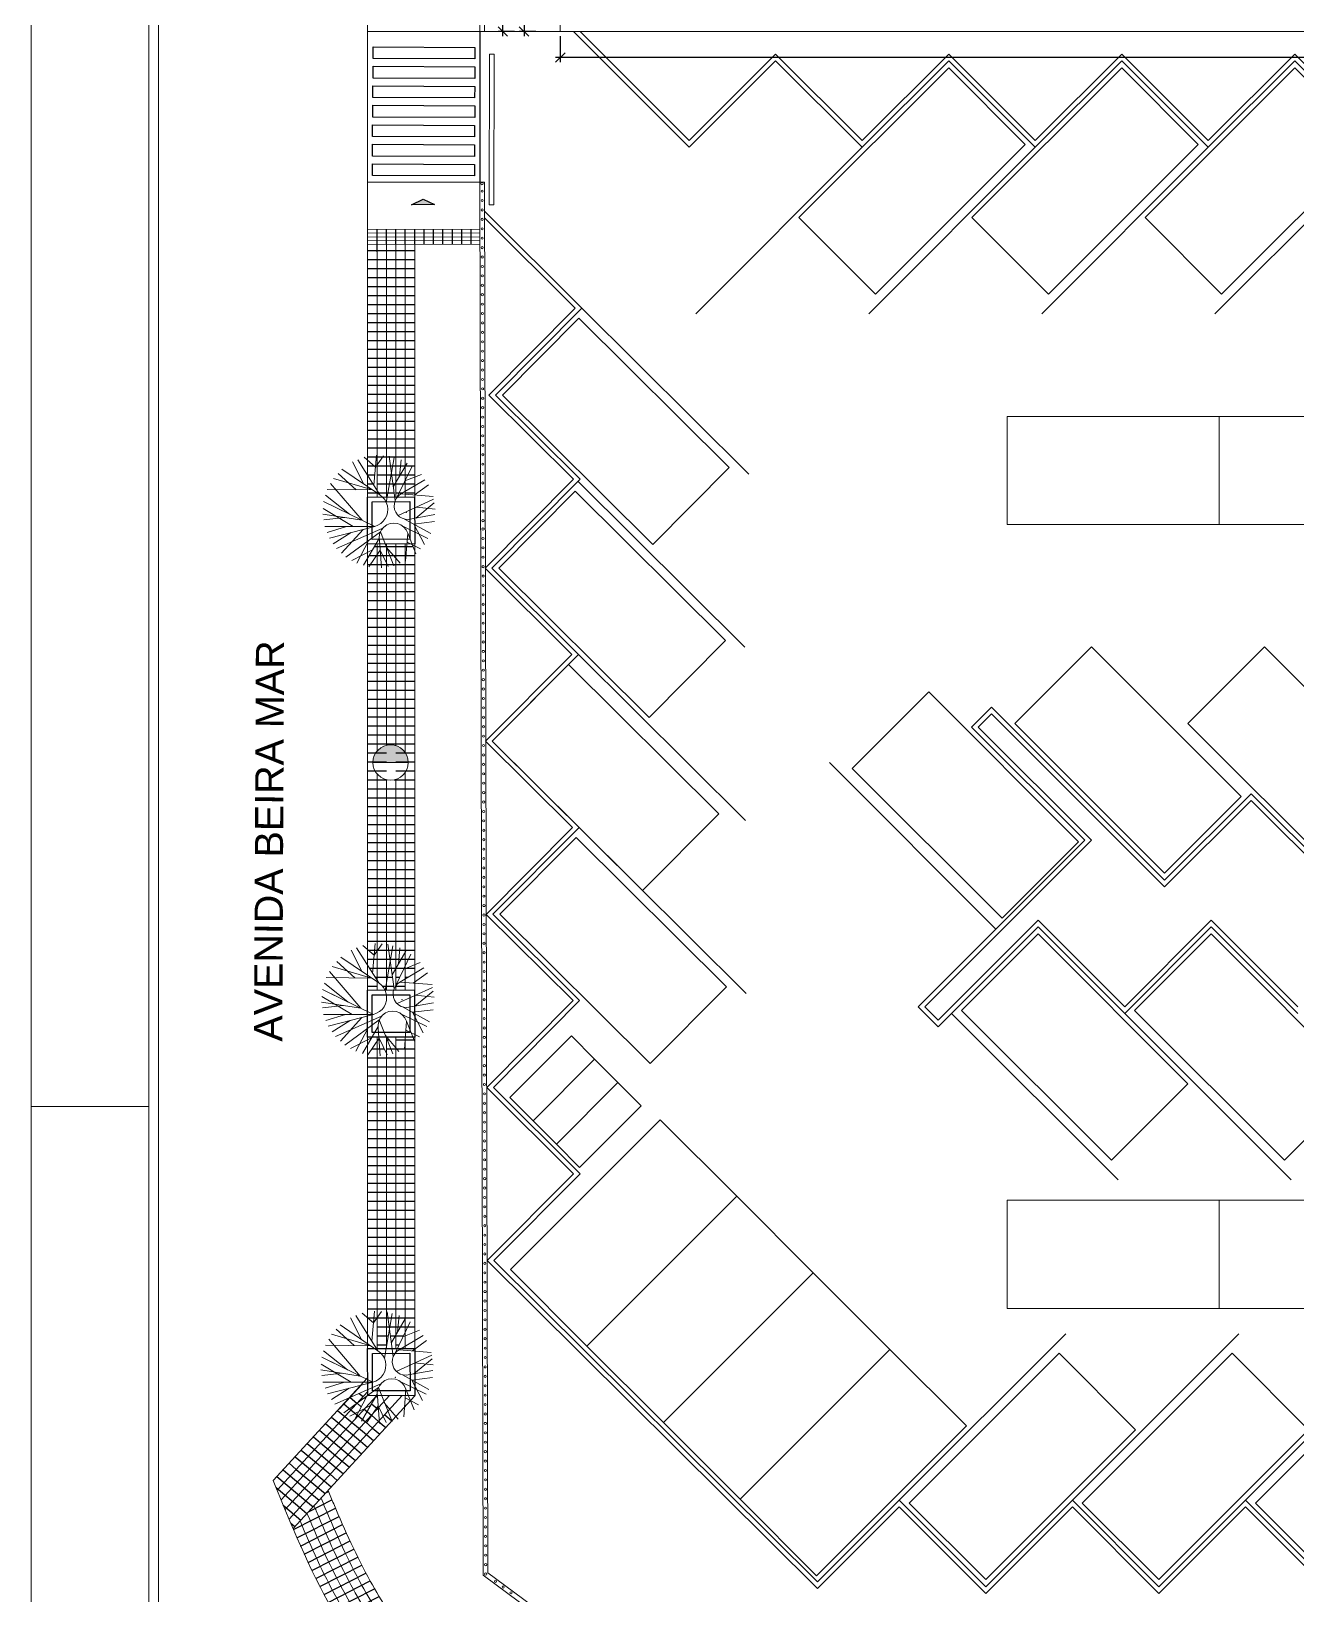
# Model space of a CAD drawing. Header units: millimetres. Extents: x 521 to 1055, y 261 to 520.
# Drawn here: x 655.96 to 682.87, y 453.49 to 486.72 of the extents above; entities that cross this region are included whole.
import ezdxf

# ---------------------------------------------------------------- set-up
doc = ezdxf.new("R2010")
doc.units = ezdxf.units.MM
doc.linetypes.add('CONTINU', pattern=[0])
doc.layers.add('0.1', color=8, linetype='Continuous', lineweight=13)
doc.layers.add('Texto 2', color=1, linetype='Continuous')
doc.styles.add('ROBERTO', font='swissek.ttf')
doc.styles.add('ROMANS', font='romans')
doc.dimstyles.new('Fares Eng - 50', dxfattribs={"dimscale": 2, "dimtxt": 0.085, "dimasz": 0.1, "dimexe": 0.05, "dimexo": 0.05, "dimgap": 0.04, "dimtad": 1, "dimzin": 4, "dimdsep": 46, "dimtxsty": 'ROMANS', "dimblk1": 'OBLIQUE', "dimblk2": 'OBLIQUE', "dimsah": 1, "dimcen": 0.05, "dimdle": 0.05, "dimclrd": 8, "dimclre": 8, "dimclrt": 8, "dimaunit": 1, "dimadec": 0, "dimazin": 0, "dimtfac": 1, "dimtix": 1, "dimtmove": 2, "dimatfit": 0, "dimldrblk": 'OPEN90', "dimfxl": 1, "dimtolj": 1, "dimtzin": 0, "dimarcsym": 0})
pattern_1 = [(0, (279.22985, 358.23872), (0, 0.1905), [])]

# ---------------------------------------------------------------- blocks, each defined once
blk = doc.blocks.new('_OBLIQUE')
at = {"color": 0, "linetype": 'ByBlock'}
blk.add_line((-0.5, -0.5), (0.5, 0.5), dxfattribs=at)
blk = doc.blocks.new('*D88')
at = {"layer": '0.1', "color": 8, "linetype": 'CONTINU', "lineweight": -2, "transparency": 16777216}
for p, q in [((666.681, 489.717), (666.332, 489.717)), ((666.432, 489.817), (666.432, 486.617)), ((666.681, 486.717), (666.332, 486.717))]:
    blk.add_line(p, q, dxfattribs=at)
at = {"layer": 'DEFPOINTS', "color": 0, "linetype": 'CONTINU', "lineweight": -2, "transparency": 16777216}
for p in [(666.781, 489.717), (666.432, 486.717), (666.781, 486.717)]:
    blk.add_point(p, dxfattribs=at)
at = {"layer": '0.1', "color": 8, "linetype": 'CONTINU', "lineweight": -2, "transparency": 16777216, "xscale": 0.2, "yscale": 0.2, "zscale": 0.2}
for p, rotation in [((666.432, 489.717), 90), ((666.432, 486.717), 270)]:
    blk.add_blockref('_OBLIQUE', p, dxfattribs=dict(at, rotation=rotation))
at = {"layer": '0.1', "color": 8, "linetype": 'CONTINU', "transparency": 16777216, "insert": (666.267, 488.217), "char_height": 0.17, "attachment_point": 5, "rotation": 90, "style": 'ROMANS'}
blk.add_mtext('\\A1;3.00', dxfattribs=at)
blk = doc.blocks.new('_Open90')
at = {"color": 0, "linetype": 'ByBlock', "lineweight": -2}
for p, q in [((0, 0), (-1, 0)), ((-0.5, 0.5), (0, 0)), ((0, 0), (-0.5, -0.5))]:
    blk.add_line(p, q, dxfattribs=at)
blk = doc.blocks.new('*D89')
at = {"layer": '0.1', "color": 8, "linetype": 'CONTINU', "lineweight": -2, "transparency": 16777216}
for p, q in [((665.983, 486.617), (665.983, 504.817)), ((666.232, 504.717), (665.883, 504.717)), ((666.232, 486.717), (665.883, 486.717))]:
    blk.add_line(p, q, dxfattribs=at)
at = {"layer": 'DEFPOINTS', "color": 0, "linetype": 'CONTINU', "lineweight": -2, "transparency": 16777216}
for p in [(665.983, 504.717), (666.332, 504.717), (666.332, 486.717)]:
    blk.add_point(p, dxfattribs=at)
at = {"layer": '0.1', "color": 8, "linetype": 'CONTINU', "lineweight": -2, "transparency": 16777216, "xscale": 0.2, "yscale": 0.2, "zscale": 0.2}
for p, rotation in [((665.983, 504.717), 90), ((665.983, 486.717), 270)]:
    blk.add_blockref('_OBLIQUE', p, dxfattribs=dict(at, rotation=rotation))
at = {"layer": '0.1', "color": 8, "linetype": 'CONTINU', "transparency": 16777216, "insert": (665.818, 495.717), "char_height": 0.17, "attachment_point": 5, "rotation": 90, "style": 'ROMANS'}
blk.add_mtext('\\A1;18.00', dxfattribs=at)
blk = doc.blocks.new('*D256')
at = {"layer": '0.1', "color": 8, "linetype": 'CONTINU', "lineweight": -2, "transparency": 16777216}
for p, q in [((667.203, 486.617), (667.203, 486.067)), ((720.853, 486.617), (720.853, 486.067)), ((720.953, 486.167), (667.103, 486.167))]:
    blk.add_line(p, q, dxfattribs=at)
at = {"layer": 'DEFPOINTS', "color": 0, "linetype": 'CONTINU', "lineweight": -2, "transparency": 16777216}
for p in [(667.203, 486.717), (720.853, 486.717), (667.203, 486.167)]:
    blk.add_point(p, dxfattribs=at)
at = {"layer": '0.1', "color": 8, "linetype": 'CONTINU', "lineweight": -2, "transparency": 16777216, "xscale": 0.2, "yscale": 0.2, "zscale": 0.2, "rotation": 180}
blk.add_blockref('_OBLIQUE', (667.203, 486.167), dxfattribs=at)
at = {"layer": '0.1', "color": 8, "linetype": 'CONTINU', "lineweight": -2, "transparency": 16777216, "xscale": 0.2, "yscale": 0.2, "zscale": 0.2}
blk.add_blockref('_OBLIQUE', (720.853, 486.167), dxfattribs=at)
at = {"layer": '0.1', "color": 8, "linetype": 'CONTINU', "transparency": 16777216, "insert": (694.028, 486.332), "char_height": 0.17, "attachment_point": 5, "style": 'ROMANS'}
blk.add_mtext('\\A1;53.65', dxfattribs=at)
blk = doc.blocks.new('ARV1')
for p, q in [((-0.5054, 0.9113), (-0.8423, 1.5681)), ((-0.1407, 1.4161), (0.0989, 1.7605)), ((0.1949, 0.3431), (0.4235, 1.7048)), ((0.4634, 0.4005), (0.2709, 1.7498)), ((0.4031, 0.8237), (0.8191, 1.5396)), ((0.5168, 0.4952), (0.9711, 1.4544)), ((0.5923, 1.1492), (0.6377, 1.6415)), ((-0.7238, 0.7245), (-1.2729, 1.2194)), ((0.755, 0.9984), (1.2545, 1.1977)), ((1.0437, 0.573), (1.4738, 0.8844)), ((-0.8061, -0.388), (-1.7211, 0.152)), ((0.5591, -0.0523), (1.6313, 0.447)), ((1.095, -0.1252), (1.6493, 0.337)), ((1.1112, 0.2048), (1.6793, 0.1529)), ((-1.0745, -0.1172), (-1.7031, -0.1904)), ((-1.0074, -0.3893), (-1.5974, -0.572)), ((0.0893, -0.4358), (-1.3067, -1.0613)), ((0.6958, -0.3704), (1.4637, -0.7442)), ((0.7476, -0.1574), (1.5471, -0.5954)), ((0.8557, -0.1699), (1.6686, -0.0184)), ((-0.8667, -0.5727), (-1.4069, -0.9182)), ((-0.506, -0.477), (-1.1567, -1.1971)), ((-0.3293, -0.8064), (-0.6899, -1.5051)), ((-0.0159, -0.7468), (-0.4854, -1.5654)), ((-0.0071, -0.8135), (0.0586, -1.6373)), ((0.83, -0.8592), (1.2412, -1.0601)), ((-0.2148, -1.0934), (-0.845, -1.418)), ((0.2097, -1.0193), (0.6221, -1.4999))]:
    blk.add_line(p, q)
for points in [[(-1.1556, 1.349), (-0.0013, 0.5719), (-0.6793, 1.6344)], [(-0.1872, 0.8633), (-0.1108, 1.7737), (-0.1407, 1.4161), (-0.4881, 1.7122)], [(-1.4123, 1.0654), (-0.2215, 0.7202), (-1.5994, 0.732)], [(1.365, 1.0398), (0.638, 0.6035), (1.6177, 0.5303)], [(-1.7315, -0.0163), (-0.5369, -0.1994), (-1.4972, 0.9138)], [(-1.67, -0.3938), (-0.1549, -0.3836), (-1.7076, 0.3652), (-0.9208, -0.0143), (-1.6507, 0.558)], [(-0.1549, -0.3836), (-0.0593, -0.3487), (0.0278, -0.2962), (0.1033, -0.2277), (0.1642, -0.1462), (0.2083, -0.0545), (0.2342, 0.044), (0.2404, 0.1456), (0.2272, 0.2464), (0.1949, 0.3431), (0.1448, 0.4315), (0.0786, 0.5088), (-0.0013, 0.5719)], [(0.8557, -0.1699), (0.7651, -0.1613), (0.679, -0.1335), (0.6007, -0.0877), (0.5344, -0.0259), (0.483, 0.0489), (0.4489, 0.1331), (0.434, 0.2225), (0.439, 0.3131), (0.4634, 0.4005), (0.5062, 0.4804), (0.5654, 0.5493), (0.638, 0.6035)], [(-0.1549, -0.3836), (-0.1549, -0.3836), (-1.526, -0.748)], [(0.849, -0.5865), (0.8014, -0.4854), (0.7301, -0.3991), (0.6394, -0.3338), (0.5353, -0.2931), (0.4242, -0.2796), (0.3134, -0.2945), (0.2099, -0.3365), (0.12, -0.4031), (0.0498, -0.4901), (0.0033, -0.5918), (-0.016, -0.702), (-0.0071, -0.8135)], [(1.36, -0.9289), (1.0306, -0.3125), (1.6553, -0.2288)], [(-1.0233, -1.3179), (0.0189, -0.5497), (0.436, -1.5757)], [(1.1033, -1.2124), (0.849, -0.5865), (0.79, -1.4316)], [(-0.3231, -1.6133), (0.0157, -1.1009), (0.262, -1.6039)]]:
    blk.add_lwpolyline(points)
blk = doc.blocks.new('SET1')
at = {"layer": 'Texto 2'}
blk.add_hatch(color=8, dxfattribs=at).paths.add_polyline_path([(0.282, 0.232), (-0.113, 0.138), (-0.282, -0.232)])
at = {"layer": 'Texto 2', "color": 1}
blk.add_lwpolyline([(-0.282, -0.232), (-0.113, 0.138), (0.282, 0.232)], close=True, dxfattribs=at)

msp = doc.modelspace()

# ---------------------------------------------------------------- hatches: boundary and pattern name
at = {"layer": '0.1', "linetype": 'CONTINU', "lineweight": -2}
h = msp.add_hatch(dxfattribs=at)
h.set_pattern_fill('LINE,_O', color=8, scale=0.06, double=1)
h.set_pattern_definition(pattern_1)
h.paths.add_polyline_path([(664.10954, 482.19696), (663.90954, 482.19697), (663.90939, 477.17412), (664.10939, 477.2527)])
h.paths.add_polyline_path([(663.90954, 482.19697), (663.70954, 482.19697), (663.70939, 477.14425), (663.9094, 477.48433)])
h.paths.add_polyline_path([(663.70954, 482.19697), (663.50954, 482.19698), (663.50938, 476.82962), (663.52633, 476.8297), (663.61427, 477.33721), (663.65376, 477.04966), (663.70939, 477.14425)])
h.paths.add_polyline_path([(663.50954, 482.19698), (663.30954, 482.19699), (663.30953, 482.03699), (663.30938, 476.97074), (663.3698, 476.87496), (663.42711, 476.82921), (663.50938, 476.82962)])
h.paths.add_polyline_path([(663.30954, 482.19699), (663.10954, 482.19699), (663.1094, 477.60933), (663.27532, 477.46641), (663.3094, 477.51485)])
h = msp.add_hatch(dxfattribs=at)
h.set_pattern_fill('LINE,_O', color=8, scale=0.06, double=1)
h.set_pattern_definition(pattern_1)
h.paths.add_polyline_path([(663.27525, 477.46647), (663.1094, 477.60933), (663.10939, 477.28781), (663.24074, 477.07958)])
h.paths.add_polyline_path([(663.30938, 476.9161), (663.21615, 476.97958), (663.10939, 476.98106), (663.10938, 476.82765), (663.30938, 476.82863)])
h.paths.add_polyline_path([(663.10939, 477.28781), (663.10939, 477.05227), (663.2161, 476.97961), (663.21621, 476.97958), (663.21615, 476.97958), (663.30938, 476.9161), (663.30938, 476.97074)])
h.paths.add_polyline_path([(663.61427, 477.33721), (663.52633, 476.8297), (663.68385, 476.83048)])
h.paths.add_polyline_path([(663.90939, 477.1885), (663.9094, 477.48433), (663.70939, 477.14425), (663.70938, 476.83061), (663.73764, 476.83075)])
h.paths.add_polyline_path([(663.90939, 477.17412), (663.90088, 477.17077), (663.73764, 476.83075), (663.74358, 476.83077), (663.7664, 476.85706), (663.81742, 476.89473), (663.90938, 476.94927)], flags=17)
h.paths.add_polyline_path([(664.10939, 477.2527), (663.90939, 477.17412), (663.90938, 476.94927), (664.10939, 477.06788)])
h.paths.add_polyline_path([(664.10939, 477.06788), (663.90938, 476.94927), (663.90938, 476.88738), (664.10146, 476.87201), (664.10938, 476.87768)])
h = msp.add_hatch(dxfattribs=at)
h.set_pattern_fill('LINE,_O', color=8, scale=0.06, double=1)
h.set_pattern_definition(pattern_1)
h.paths.add_polyline_path([(664.10935, 475.68964), (664.05951, 475.81417), (664.02321, 475.83214), (663.70935, 475.83059), (663.70908, 466.45437), (663.87618, 466.80247), (664.10909, 466.89398)])
h.paths.add_polyline_path([(663.90921, 470.9838, -0.17190494), (663.7092, 470.83304), (663.70909, 466.81742), (663.9091, 467.1575)], flags=16)
h.paths.add_polyline_path([(663.7092, 470.83304, -0.13587995), (663.5092, 470.82598), (663.50908, 466.50434), (663.58958, 466.9689), (663.62906, 466.68135), (663.70909, 466.81742)])
h.paths.add_polyline_path([(663.5092, 470.82598, -0.16080256), (663.30921, 470.94961), (663.30908, 466.56377), (663.3451, 466.50666), (663.4008, 466.46219), (663.44686, 466.40784), (663.4765, 466.35489), (663.48319, 466.35493), (663.50908, 466.50434)], flags=16)
h.paths.add_polyline_path([(663.50935, 475.76629), (663.48405, 475.82948), (663.28307, 475.82849), (663.10934, 475.52924), (663.10909, 466.88083), (663.3451, 466.50666), (663.4008, 466.46219), (663.44686, 466.40784), (663.4765, 466.35489), (663.48319, 466.35493), (663.50908, 466.50434)])
h.paths.add_polyline_path([(663.50934, 475.42706), (663.37555, 475.70396), (663.30934, 475.60496), (663.30922, 471.43178, -0.16080256), (663.50923, 471.5554)], flags=16)
h.paths.add_polyline_path([(663.70934, 475.52751), (663.50935, 475.76307), (663.50923, 471.5554, -0.13587995), (663.70923, 471.54833)])
h.paths.add_polyline_path([(663.90935, 475.83158), (663.70935, 475.83059), (663.70923, 471.54833, -0.17190494), (663.90922, 471.39756)], flags=16)
h = msp.add_hatch(dxfattribs=at)
h.set_pattern_fill('LINE,_O', color=8, scale=0.06, double=1)
h.set_pattern_definition(pattern_1)
h.paths.add_polyline_path([(663.50934, 475.42706), (663.37555, 475.70396), (663.30934, 475.60496), (663.30922, 471.43178, -0.16080256), (663.50923, 471.5554)])
h.paths.add_polyline_path([(663.90935, 475.83158), (663.70935, 475.83059), (663.70923, 471.54833, -0.17190494), (663.90922, 471.39756)])
h = msp.add_hatch(dxfattribs=at)
h.set_pattern_fill('LINE,_O', color=8, scale=0.06, double=1)
h.set_pattern_definition(pattern_1)
h.paths.add_polyline_path([(663.70935, 475.83059), (663.50935, 475.82961), (663.50935, 475.76629), (663.51179, 475.7602), (663.70934, 475.52751)])
at = {"layer": '0.1'}
msp.add_hatch(color=8, dxfattribs=at).paths.add_polyline_path([(663.22145, 471.19266), (663.59645, 471.19069), (663.97144, 471.18872, 1)])
at = {"layer": '0.1', "linetype": 'CONTINU', "lineweight": -2}
h = msp.add_hatch(dxfattribs=at)
h.set_pattern_fill('LINE,_O', color=8, scale=0.06, double=1)
h.set_pattern_definition(pattern_1)
h.paths.add_polyline_path([(663.5092, 470.82598, -0.16080256), (663.30921, 470.94961), (663.30908, 466.56377), (663.3451, 466.50666), (663.4008, 466.46219), (663.44686, 466.40784), (663.4765, 466.35489), (663.48319, 466.35493), (663.50908, 466.50434)])
h.paths.add_polyline_path([(663.90921, 470.9838, -0.17190494), (663.7092, 470.83304), (663.70909, 466.81742), (663.9091, 467.1575)])
h = msp.add_hatch(dxfattribs=at)
h.set_pattern_fill('LINE,_O', color=8, scale=0.06, double=1)
h.set_pattern_definition(pattern_1)
h.paths.add_polyline_path([(663.90909, 466.87101), (663.9091, 467.1575), (663.70909, 466.81742), (663.70908, 466.45437)])
h.paths.add_polyline_path([(664.10909, 466.89398), (663.90909, 466.81539), (663.90908, 466.59543), (664.10908, 466.71403)])
h.paths.add_polyline_path([(663.90908, 466.51712), (663.79272, 466.52643), (663.74171, 466.48875), (663.70908, 466.45118), (663.70907, 466.35604), (663.90907, 466.35703)])
h.paths.add_polyline_path([(663.58958, 466.9689), (663.50908, 466.50434), (663.50907, 466.35505), (663.66145, 466.3558), (663.66976, 466.38497)])
h.paths.add_polyline_path([(663.30908, 466.53118), (663.19145, 466.61127), (663.10908, 466.61241), (663.10907, 466.35308), (663.30907, 466.35407)])
h = msp.add_hatch(dxfattribs=at)
h.set_pattern_fill('LINE,_O', color=8, scale=0.06, double=1)
h.set_pattern_definition(pattern_1)
h.paths.add_polyline_path([(663.50903, 465.00828), (663.35086, 465.33565), (663.30904, 465.27312), (663.30885, 458.74004), (663.50103, 458.74099), (663.50885, 458.7861)])
h.paths.add_polyline_path([(663.90904, 465.35701), (663.70904, 465.35603), (663.70886, 459.03394), (663.90887, 459.37401)])
h.paths.add_polyline_path([(664.10904, 465.26039), (664.07005, 465.35781), (663.91085, 465.35702), (663.90904, 465.33303), (663.90886, 459.01096), (664.10886, 459.08955)])
h.paths.add_polyline_path([(663.70904, 465.13048), (663.51834, 465.35509), (663.50904, 465.35504), (663.50885, 458.7861), (663.57332, 459.15817), (663.61281, 458.87062), (663.70886, 459.03394)])
h.paths.add_polyline_path([(663.30904, 465.27312), (663.10903, 464.97406), (663.10887, 459.39548), (663.23437, 459.28737), (663.30887, 459.39326)])
h = msp.add_hatch(dxfattribs=at)
h.set_pattern_fill('LINE,_O', color=8, scale=0.06, double=1)
h.set_pattern_definition(pattern_1)
h.paths.add_polyline_path([(663.90886, 459.09366), (663.90887, 459.36257), (663.90274, 459.36359), (663.70886, 459.03394), (663.70885, 458.74202), (663.74012, 458.74217)])
h = msp.add_hatch(dxfattribs=at)
h.set_pattern_fill('LINE', color=8, scale=0.06, angle=140, style=0, double=1)
h.set_pattern_definition([(140, (279.22985, 358.23872), (-0.12245104, -0.14593147), [])])
edge = h.paths.add_edge_path()
edge.add_line((663.6224, 457.20267), (663.53993, 457.40862))
edge.add_line((663.53993, 457.40862), (661.43914, 455.11917))
edge.add_spline(control_points=[(661.43914, 455.11917), (661.46742, 455.05155), (661.4959, 454.984), (661.52463, 454.91652)], knot_values=[0.88781279, 0.88781279, 0.88781279, 0.88781279, 1.10844263, 1.10844263, 1.10844263, 1.10844263], degree=3, periodic=0)
edge.add_line((661.52463, 454.91652), (663.6224, 457.20267))
edge = h.paths.add_edge_path()
edge.add_line((663.35811, 457.21046), (663.33773, 457.48407))
edge.add_line((663.33773, 457.48407), (661.3546, 455.32285))
edge.add_spline(control_points=[(661.3546, 455.32285), (661.38261, 455.2549), (661.41077, 455.187), (661.43914, 455.11917)], knot_values=[0.6664811, 0.6664811, 0.6664811, 0.6664811, 0.88781279, 0.88781279, 0.88781279, 0.88781279], degree=3, periodic=0)
edge.add_line((661.43914, 455.11917), (663.35811, 457.21046))
edge = h.paths.add_edge_path()
edge.add_line((663.22547, 457.36173), (663.33468, 457.52503))
edge.add_line((663.33468, 457.52503), (663.3197, 457.72618))
edge.add_line((663.3197, 457.72618), (663.31866, 457.74008))
edge.add_line((663.31866, 457.74008), (663.30112, 457.73999))
edge.add_line((663.30112, 457.73999), (663.28359, 457.72089))
edge.add_line((663.28359, 457.72089), (663.17339, 457.53107))
edge.add_line((663.17339, 457.53107), (663.05346, 457.47009))
edge.add_line((663.05346, 457.47009), (661.27078, 455.52732))
edge.add_spline(control_points=[(661.27078, 455.52732), (661.2986, 455.45912), (661.32652, 455.39096), (661.3546, 455.32285)], knot_values=[0.44461811, 0.44461811, 0.44461811, 0.44461811, 0.6664811, 0.6664811, 0.6664811, 0.6664811], degree=3, periodic=0)
edge.add_line((661.3546, 455.32285), (663.22547, 457.36173))
edge = h.paths.add_edge_path()
edge.add_line((663.05346, 457.47009), (662.92221, 457.40336))
edge.add_line((662.92221, 457.40336), (663.09421, 457.73238))
edge.add_line((663.09421, 457.73238), (662.87818, 457.57489))
edge.add_line((662.87818, 457.57489), (661.18744, 455.73231))
edge.add_spline(control_points=[(661.18744, 455.73231), (661.21515, 455.66395), (661.24291, 455.59562), (661.27078, 455.52732)], knot_values=[0.22239856, 0.22239856, 0.22239856, 0.22239856, 0.44461811, 0.44461811, 0.44461811, 0.44461811], degree=3, periodic=0)
edge.add_line((661.27078, 455.52732), (663.05346, 457.47009))
edge = h.paths.add_edge_path()
edge.add_line((663.11333, 457.83115), (663.11315, 457.86854))
edge.add_line((663.11315, 457.86854), (662.71466, 457.69249))
edge.add_line((662.71466, 457.69249), (661.10434, 455.93756))
edge.add_spline(control_points=[(661.10434, 455.93756), (661.13202, 455.86914), (661.1597, 455.80071), (661.18744, 455.73231)], knot_values=[0, 0, 0, 0, 0.22239856, 0.22239856, 0.22239856, 0.22239856], degree=3, periodic=0)
edge.add_line((661.18744, 455.73231), (663.11333, 457.83115))
h = msp.add_hatch(dxfattribs=at)
h.set_pattern_fill('LINE', color=8, scale=0.06, angle=27, style=0, double=1)
h.set_pattern_definition([(27, (279.22985, 358.23872), (-0.08648519, 0.16973674), [])])
edge = h.paths.add_edge_path()
edge.add_spline(control_points=[(663.75151, 452.88389), (663.54499, 453.15552), (663.34811, 453.47115), (662.8772, 454.32301), (662.62819, 454.87104), (662.34842, 455.53644), (662.30877, 455.63193), (662.26923, 455.72799)], knot_values=[0.6398635, 0.6398635, 0.6398635, 0.6398635, 1.85874178, 1.85874178, 3.77624705, 3.77624705, 4.09513619, 4.09513619, 4.09513619, 4.09513619], degree=3, periodic=0)
edge.add_line((662.26923, 455.72799), (662.11999, 455.56535))
edge.add_spline(control_points=[(662.11999, 455.56535), (662.14758, 455.49871), (662.17525, 455.43229), (662.44376, 454.79358), (662.69482, 454.24025), (663.174, 453.37226), (663.37623, 453.04642), (663.59225, 452.76261)], knot_values=[0.73537722, 0.73537722, 0.73537722, 0.73537722, 0.95642544, 0.95642544, 2.86927633, 2.86927633, 4.09497896, 4.09497896, 4.09497896, 4.09497896], degree=3, periodic=0)
edge.add_line((663.59225, 452.76261), (663.75151, 452.88389))
edge = h.paths.add_edge_path()
edge.add_spline(control_points=[(663.59225, 452.76261), (663.37623, 453.04642), (663.174, 453.37226), (662.69482, 454.24025), (662.44376, 454.79358), (662.17525, 455.43229), (662.14758, 455.49871), (662.11999, 455.56535)], knot_values=[0.73537722, 0.73537722, 0.73537722, 0.73537722, 1.96107985, 1.96107985, 3.87393074, 3.87393074, 4.09497896, 4.09497896, 4.09497896, 4.09497896], degree=3, periodic=0)
edge.add_line((662.11999, 455.56535), (661.9709, 455.40287))
edge.add_spline(control_points=[(661.9709, 455.40287), (661.9865, 455.36541), (662.00214, 455.32801), (662.25932, 454.71612), (662.51253, 454.15734), (662.99984, 453.27346), (663.20721, 452.93814), (663.43312, 452.64142)], knot_values=[0.83015555, 0.83015555, 0.83015555, 0.83015555, 0.95414236, 0.95414236, 2.86242708, 2.86242708, 4.09520068, 4.09520068, 4.09520068, 4.09520068], degree=3, periodic=0)
edge.add_line((663.43312, 452.64142), (663.59225, 452.76261))
edge = h.paths.add_edge_path()
edge.add_spline(control_points=[(663.43312, 452.64142), (663.20721, 452.93814), (662.99984, 453.27346), (662.51253, 454.15734), (662.25932, 454.71612), (662.00214, 455.32801), (661.9865, 455.36541), (661.9709, 455.40287)], knot_values=[0.83015555, 0.83015555, 0.83015555, 0.83015555, 2.06292916, 2.06292916, 3.97121387, 3.97121387, 4.09520068, 4.09520068, 4.09520068, 4.09520068], degree=3, periodic=0)
edge.add_line((661.9709, 455.40287), (661.82196, 455.24056))
edge.add_spline(control_points=[(661.82196, 455.24056), (661.82551, 455.2321), (661.82906, 455.22364), (662.07491, 454.6386), (662.33034, 454.07424), (662.8256, 453.17482), (663.03859, 452.82942), (663.27401, 452.52025)], knot_values=[0.92402866, 0.92402866, 0.92402866, 0.92402866, 0.95194368, 0.95194368, 2.85583105, 2.85583105, 4.09521513, 4.09521513, 4.09521513, 4.09521513], degree=3, periodic=0)
edge.add_line((663.27401, 452.52025), (663.43312, 452.64142))
edge = h.paths.add_edge_path()
edge.add_spline(control_points=[(663.27401, 452.52025), (663.03859, 452.82942), (662.8256, 453.17482), (662.33034, 454.07424), (662.07491, 454.6386), (661.82906, 455.22364), (661.82551, 455.2321), (661.82196, 455.24056)], knot_values=[0.92402866, 0.92402866, 0.92402866, 0.92402866, 2.16341275, 2.16341275, 4.06730012, 4.06730012, 4.09521513, 4.09521513, 4.09521513, 4.09521513], degree=3, periodic=0)
edge.add_line((661.82196, 455.24056), (661.6732, 455.07844))
edge.add_spline(control_points=[(661.6732, 455.07844), (661.9088, 454.52075), (662.15908, 453.97123), (662.65128, 453.07636), (662.86974, 452.72062), (663.1147, 452.39893)], knot_values=[1.01683861, 1.01683861, 1.01683861, 1.01683861, 2.8497097, 2.8497097, 4.09463982, 4.09463982, 4.09463982, 4.09463982], degree=3, periodic=0)
edge.add_line((663.1147, 452.39893), (663.27401, 452.52025))
edge = h.paths.add_edge_path()
edge.add_spline(control_points=[(663.1147, 452.39893), (662.86974, 452.72062), (662.65128, 453.07636), (662.15908, 453.97123), (661.9088, 454.52075), (661.6732, 455.07844)], knot_values=[1.01683861, 1.01683861, 1.01683861, 1.01683861, 2.26176873, 2.26176873, 4.09463982, 4.09463982, 4.09463982, 4.09463982], degree=3, periodic=0)
edge.add_line((661.6732, 455.07844), (661.52463, 454.91652))
edge.add_spline(control_points=[(661.52463, 454.91652), (661.77171, 454.33629), (662.19005, 453.43244), (662.73402, 452.56868), (662.95558, 452.27775)], knot_values=[1.10844263, 1.10844263, 1.10844263, 1.10844263, 3.00569875, 4.09463002, 4.09463002, 4.09463002, 4.09463002], degree=3, periodic=0)
edge.add_line((662.95558, 452.27775), (663.1147, 452.39893))

# ---------------------------------------------------------------- linework, layer by layer
at = {"layer": '0.1', "color": 8}
for p, q in [((663.1102, 504.77663), (663.10883, 458.12207)), ((665.49153, 489.67899), (665.49056, 486.71689)), ((665.59153, 489.67896), (665.59056, 486.71686)), ((667.20272, 489.71692), (667.20272, 486.71692)), ((665.49056, 486.71692), (663.10967, 486.71699)), ((665.49056, 486.71689), (665.59056, 486.71686)), ((667.20272, 486.71692), (720.85272, 486.71692)), ((667.48075, 486.71692), (669.93825, 484.25941)), ((667.62217, 486.71692), (669.93825, 484.40084)), ((665.69494, 486.24041), (665.6939, 483.04043)), ((665.69494, 486.24041), (665.79494, 486.24037)), ((665.79494, 486.24037), (665.7939, 483.0404)), ((671.77673, 486.23931), (669.93825, 484.40084)), ((671.77673, 486.23931), (673.61521, 484.40084)), ((675.45369, 486.23931), (673.61521, 484.40084)), ((675.45369, 486.23931), (677.29216, 484.40084)), ((679.13064, 486.23931), (677.29216, 484.40084)), ((679.13064, 486.23931), (680.96912, 484.40084)), ((682.8076, 486.23931), (680.96912, 484.40084)), ((682.8076, 486.23931), (684.64607, 484.40084)), ((671.77673, 486.09789), (669.93825, 484.25941)), ((671.77673, 486.09789), (673.61521, 484.25941)), ((675.45369, 486.09789), (673.61521, 484.25941)), ((675.45369, 486.09789), (677.29216, 484.25941)), ((679.13064, 486.09789), (677.29216, 484.25941)), ((679.13064, 486.09789), (680.96912, 484.25941)), ((682.8076, 486.09789), (680.96912, 484.25941)), ((682.8076, 486.09789), (684.64607, 484.25941)), ((673.61521, 484.25941), (670.07967, 480.72388)), ((677.29216, 484.25941), (673.75663, 480.72388)), ((680.96912, 484.25941), (677.43359, 480.72388)), ((684.64607, 484.25941), (681.11054, 480.72388)), ((665.49047, 483.51692), (663.10958, 483.51699)), ((665.48952, 483.51692), (665.58952, 483.51689)), ((665.56732, 453.92572), (665.49047, 483.51692)), ((665.66623, 453.97689), (665.58952, 483.51689)), ((665.58887, 482.89924), (667.66032, 480.8407)), ((665.6939, 483.04043), (665.7939, 483.0404)), ((665.58927, 482.75786), (667.5189, 480.84026)), ((663.30954, 482.19699), (663.30938, 476.82863)), ((663.50954, 482.19698), (663.50938, 476.82863)), ((663.70954, 482.19697), (663.70938, 476.82862)), ((663.90954, 482.19697), (663.90938, 476.82861)), ((664.10954, 482.19696), (664.10938, 476.82861)), ((665.68617, 478.99604), (667.5189, 480.84026)), ((665.82759, 478.99649), (667.66032, 480.8407)), ((667.66032, 480.8407), (671.20688, 477.31623)), ((665.68617, 478.99604), (667.48403, 477.20939)), ((665.82759, 478.99649), (667.62545, 477.20983)), ((665.60527, 475.31885), (667.48403, 477.20939)), ((665.74669, 475.31929), (667.62545, 477.20983)), ((667.57942, 477.1635), (671.12598, 473.63904)), ((663.30935, 475.82862), (663.30922, 471.43178)), ((663.50935, 475.82861), (663.50923, 471.5554)), ((663.70935, 475.82861), (663.70923, 471.54833)), ((663.90935, 475.8286), (663.90922, 471.39756)), ((664.10935, 475.8286), (664.10907, 466.35404)), ((665.60527, 475.31885), (667.44948, 473.48612)), ((665.74669, 475.31929), (667.59091, 473.48657)), ((665.61676, 471.64191), (667.44948, 473.48612)), ((665.75818, 471.64235), (667.59091, 473.48657)), ((667.59091, 473.48657), (671.13747, 469.9621)), ((676.36404, 472.36682), (675.93978, 471.94256)), ((680.041, 468.68987), (676.36404, 472.36682)), ((675.93978, 471.94256), (678.34394, 469.5384)), ((676.36404, 472.2254), (676.0812, 471.94256)), ((676.0812, 471.94256), (678.48536, 469.5384)), ((680.041, 468.54845), (676.36404, 472.2254)), ((665.61676, 471.64191), (667.46097, 469.80919)), ((665.75818, 471.64235), (667.6024, 469.80963)), ((663.59645, 471.19069), (663.22145, 471.19266)), ((663.30921, 470.94961), (663.30907, 466.35407)), ((663.59645, 471.19069), (663.97144, 471.18872)), ((663.90921, 470.9838), (663.90907, 466.35405)), ((672.92217, 471.18769), (676.4577, 467.65216)), ((663.5092, 470.82598), (663.50907, 466.35406)), ((663.7092, 470.83304), (663.70907, 466.35405)), ((681.87947, 470.52835), (680.041, 468.68987)), ((681.87947, 470.38693), (680.041, 468.54845)), ((683.71795, 468.68987), (681.87947, 470.52835)), ((683.71795, 468.54845), (681.87947, 470.38693)), ((665.62825, 467.96497), (667.46097, 469.80919)), ((665.76967, 467.96542), (667.6024, 469.80963)), ((667.6024, 469.80963), (671.14896, 466.28516)), ((678.34394, 469.5384), (674.8084, 466.00286)), ((678.48536, 469.5384), (674.94983, 466.00286)), ((665.62825, 467.96497), (667.47246, 466.13225)), ((665.76967, 467.96542), (667.61389, 466.13269)), ((675.23267, 465.72002), (677.35399, 467.84134)), ((675.23267, 465.5786), (677.35399, 467.69992)), ((677.35399, 467.84134), (679.19247, 466.00286)), ((677.35399, 467.69992), (679.19247, 465.86144)), ((679.19247, 466.00286), (681.03094, 467.84134)), ((679.19247, 465.86144), (681.03094, 467.69992)), ((681.03094, 467.84134), (682.86942, 466.00286)), ((681.03094, 467.69992), (682.86942, 465.86144)), ((665.63974, 464.28804), (667.47246, 466.13225)), ((665.78116, 464.28848), (667.61389, 466.13269)), ((674.8084, 466.00286), (675.23267, 465.5786)), ((674.94983, 466.00286), (675.23267, 465.72002)), ((675.51551, 465.86144), (679.05105, 462.32591)), ((679.19247, 465.86144), (682.728, 462.32591)), ((663.30904, 465.35405), (663.30885, 458.74004)), ((663.50904, 465.35405), (663.50885, 458.74004)), ((663.70904, 465.35404), (663.70885, 458.74003)), ((663.90904, 465.35404), (663.90885, 458.74003)), ((664.10904, 465.35403), (664.10885, 458.74002)), ((665.63974, 464.28804), (667.48395, 462.45531)), ((665.78116, 464.28848), (667.62537, 462.45575)), ((655.96365, 463.88495), (658.46365, 463.88495)), ((665.65123, 460.6111), (667.48395, 462.45531)), ((665.79265, 460.61154), (667.62537, 462.45575)), ((672.66517, 453.64085), (665.649, 460.61332)), ((672.66495, 453.78206), (665.79265, 460.61154)), ((674.40398, 455.52108), (677.93952, 459.05662)), ((678.08094, 455.52108), (681.61647, 459.05662)), ((681.75789, 455.52108), (685.29343, 459.05662)), ((663.10883, 458.12207), (661.10434, 455.93756)), ((663.11333, 457.83115), (661.18744, 455.73231)), ((663.30112, 457.73999), (661.27078, 455.52732)), ((663.57379, 457.74134), (661.3546, 455.32285)), ((663.84647, 457.74268), (661.43914, 455.11917)), ((664.11377, 457.73818), (661.52463, 454.91652)), ((664.11377, 457.73818), (664.11377, 457.744)), ((672.66495, 453.78206), (674.40398, 455.52108)), ((672.66517, 453.64085), (674.40398, 455.37966)), ((676.24246, 453.68261), (674.40398, 455.52108)), ((676.24246, 453.54119), (674.40398, 455.37966)), ((676.24246, 453.68261), (678.08094, 455.52108)), ((676.24246, 453.54119), (678.08094, 455.37966)), ((679.91941, 453.68261), (678.08094, 455.52108)), ((679.91941, 453.54119), (678.08094, 455.37966)), ((679.91941, 453.68261), (681.75789, 455.52108)), ((679.91941, 453.54119), (681.75789, 455.37966)), ((683.59637, 453.68261), (681.75789, 455.52108)), ((683.59637, 453.54119), (681.75789, 455.37966)), ((665.66623, 453.97689), (667.16438, 452.86688)), ((665.56732, 453.92572), (667.13157, 452.76672))]:
    msp.add_line(p, q, dxfattribs=at)
at = {"layer": '0.1', "color": 8, "linetype": 'CONTINU'}
msp.add_line((667.20272, 486.71692), (665.40272, 486.71692), dxfattribs=at)
at = {"layer": '0.1', "color": 8, "linetype": 'CONTINU', "lineweight": -2}
for p, q in [((665.49056, 486.71692), (665.48952, 483.51692)), ((663.30953, 482.03699), (663.30955, 482.51699)), ((663.50954, 482.19698), (663.50955, 482.51698)), ((663.70954, 482.19697), (663.70955, 482.51697)), ((663.90954, 482.19697), (663.90955, 482.51697)), ((664.10954, 482.19696), (664.10955, 482.51696)), ((664.30954, 482.19696), (664.30955, 482.51696)), ((664.50954, 482.19695), (664.50955, 482.51695)), ((664.70954, 482.19694), (664.70955, 482.51694)), ((664.90954, 482.19694), (664.90955, 482.51694)), ((665.10954, 482.19693), (665.10955, 482.51693)), ((665.30954, 482.19693), (665.30955, 482.51693))]:
    msp.add_line(p, q, dxfattribs=at)
at = {"layer": '0.1', "color": 8}
for points in [[(782.16805, 519.88495), (655.96365, 519.88495), (655.96365, 435.88495), (782.16805, 435.88495)], [(658.46365, 436.88495), (658.46365, 518.88495), (781.16805, 518.88495), (781.16805, 436.88495)], [(672.27171, 482.76591), (673.89805, 481.13957), (677.08003, 484.32155), (675.45369, 485.94789)], [(675.94866, 482.76591), (677.57501, 481.13957), (680.75699, 484.32155), (679.13064, 485.94789)], [(679.62562, 482.76591), (681.25196, 481.13957), (684.43394, 484.32155), (682.8076, 485.94789)], [(669.1695, 475.82493), (670.79076, 477.45635), (667.59885, 480.62837), (665.97759, 478.99695)], [(681.19785, 478.54388), (681.19785, 476.24388), (676.69785, 476.24388), (676.69785, 478.54388)], [(685.69785, 478.54388), (685.69785, 476.24388), (681.19785, 476.24388), (681.19785, 478.54388)], [(669.0886, 472.14774), (670.70985, 473.77916), (667.51795, 476.95118), (665.89669, 475.31976)], [(681.66734, 470.46621), (680.041, 468.83987), (676.85901, 472.02185), (678.48536, 473.6482)], [(685.3443, 470.46621), (683.71795, 468.83987), (680.53597, 472.02185), (682.16232, 473.6482)], [(668.95009, 468.47033), (670.57135, 470.10175), (667.37944, 473.27377), (665.75818, 471.64235)], [(678.2132, 469.50751), (676.58686, 467.88117), (673.40488, 471.06315), (675.03122, 472.6895)], [(669.11158, 464.79386), (670.73283, 466.42528), (667.54093, 469.5973), (665.91967, 467.96588)], [(680.53597, 464.36794), (678.90962, 462.74159), (675.72764, 465.92357), (677.35399, 467.54992)], [(684.21293, 464.36794), (682.58658, 462.74159), (679.4046, 465.92357), (681.03094, 467.54992)], [(666.12898, 464.07553), (666.62395, 463.58056), (667.9321, 464.88871), (667.43713, 465.38368)], [(666.62395, 463.58056), (667.11893, 463.08558), (668.42708, 464.39373), (667.9321, 464.88871)], [(667.11893, 463.08558), (667.6139, 462.59061), (668.92205, 463.89876), (668.42708, 464.39373)], [(670.95056, 461.97574), (669.32422, 463.60209), (666.14224, 460.42011), (667.76858, 458.79376)], [(672.57691, 460.3494), (670.95056, 461.97574), (667.76858, 458.79376), (669.39493, 457.16741)], [(681.19785, 461.8944), (681.19785, 459.5944), (676.69785, 459.5944), (676.69785, 461.8944)], [(685.69785, 461.8944), (685.69785, 459.5944), (681.19785, 459.5944), (681.19785, 461.8944)], [(674.20326, 458.72305), (672.57691, 460.3494), (669.39493, 457.16741), (671.02128, 455.54107)], [(675.8296, 457.0967), (674.20326, 458.72305), (671.02128, 455.54107), (672.64762, 453.91472)], [(679.42444, 457.01459), (677.79809, 458.64093), (674.61611, 455.45895), (676.24246, 453.83261)], [(683.1014, 457.01459), (681.47505, 458.64093), (678.29307, 455.45895), (679.91941, 453.83261)], [(686.77835, 457.01459), (685.15201, 458.64093), (681.97002, 455.45895), (683.59637, 453.83261)]]:
    msp.add_lwpolyline(points, close=True, dxfattribs=at)
msp.add_lwpolyline([(765.34805, 517.68495, 0.41421356), (764.34805, 518.68495), (659.66365, 518.68495, 0.41421356), (658.66365, 517.68495), (658.66365, 444.08495, 0.41421356), (659.66365, 443.08495), (764.34805, 443.08495, 0.41421356), (765.34805, 444.08495)], format="xyb", close=True, dxfattribs=at)
at = {"layer": '0.1', "color": 8, "linetype": 'CONTINU', "lineweight": -2}
for points in [[(665.3874, 486.13676), (663.224, 486.14487), (663.22494, 486.39487), (665.3888, 486.38198), (665.38788, 486.13675)], [(665.38788, 485.72251), (663.22448, 485.73063), (663.22542, 485.98063), (665.38928, 485.96773), (665.38836, 485.72251)], [(665.38246, 485.3083), (663.21906, 485.31642), (663.22, 485.56642), (665.38386, 485.55352), (665.38294, 485.3083)], [(665.38294, 484.89406), (663.21954, 484.90217), (663.22048, 485.15217), (665.38435, 485.13928), (665.38343, 484.89405)], [(665.37753, 484.47985), (663.21413, 484.48796), (663.21506, 484.73796), (665.37893, 484.72507), (665.37801, 484.47984)], [(665.37801, 484.0656), (663.21461, 484.07372), (663.21555, 484.32372), (665.37941, 484.31083), (665.37849, 484.0656)], [(665.37801, 483.65136), (663.21461, 483.65948), (663.21555, 483.90948), (665.37941, 483.89658), (665.37849, 483.65136)], [(664.10441, 476.83255), (664.10934, 475.83257), (663.10935, 475.82763), (663.10442, 476.82762), (664.10441, 476.83255)], [(664.0049, 476.73206), (664.00885, 475.93207), (663.20886, 475.92813), (663.20491, 476.72812), (664.0049, 476.73206)], [(664.1041, 466.35799), (664.10903, 465.358), (663.10904, 465.35307), (663.10411, 466.35305), (664.1041, 466.35799)], [(664.00459, 466.2575), (664.00854, 465.45751), (663.20855, 465.45356), (663.2046, 466.25355), (664.00459, 466.2575)], [(664.10884, 458.74399), (664.11377, 457.744), (663.11378, 457.73907), (663.10885, 458.73906), (664.10884, 458.74399)], [(664.00933, 458.6435), (664.01328, 457.84351), (663.21329, 457.83956), (663.20934, 458.63955), (664.00933, 458.6435)]]:
    msp.add_lwpolyline(points, dxfattribs=at)
at = {"layer": '0.1', "color": 8, "const_width": 0.015}
for points in [[(665.49348, 482.35692), (663.10954, 482.35699)], [(665.49369, 482.27692), (663.10954, 482.27699)], [(665.49328, 482.51692), (663.10955, 482.51699)], [(665.49328, 482.43692), (663.10955, 482.43699)], [(665.4939, 482.19692), (663.10954, 482.19699)]]:
    msp.add_lwpolyline(points, dxfattribs=at)
at = {"layer": '0.1', "color": 8}
for centre, radius in [((665.53897, 483.4872), 0.0225), ((665.54096, 483.32845), 0.0225), ((665.54148, 483.12845), 0.0225), ((665.542, 482.92845), 0.0225), ((665.54252, 482.72845), 0.0225), ((665.54304, 482.52845), 0.0225), ((665.54356, 482.32845), 0.0225), ((665.54408, 482.12845), 0.0225), ((665.5446, 481.92845), 0.0225), ((665.54512, 481.72845), 0.0225), ((665.54563, 481.52845), 0.0225), ((665.54615, 481.32845), 0.0225), ((665.54667, 481.12845), 0.0225), ((665.54719, 480.92845), 0.0225), ((665.54771, 480.72845), 0.0225), ((665.54823, 480.52845), 0.0225), ((665.54875, 480.32845), 0.0225), ((665.54927, 480.12845), 0.0225), ((665.54979, 479.92845), 0.0225), ((665.55031, 479.72845), 0.0225), ((665.55083, 479.52845), 0.0225), ((665.55135, 479.32845), 0.0225), ((665.55187, 479.12845), 0.0225), ((665.55239, 478.92845), 0.0225), ((665.55291, 478.72845), 0.0225), ((665.55343, 478.52845), 0.0225), ((665.55395, 478.32845), 0.0225), ((665.55446, 478.12845), 0.0225), ((665.55498, 477.92845), 0.0225), ((665.5555, 477.72845), 0.0225), ((665.55602, 477.52845), 0.0225), ((665.55654, 477.32845), 0.0225), ((665.55706, 477.12845), 0.0225), ((665.55758, 476.92845), 0.0225), ((665.5581, 476.72845), 0.0225), ((665.55862, 476.52845), 0.0225), ((665.55914, 476.32845), 0.0225), ((665.5596, 476.15095), 0.0225), ((665.56012, 475.95095), 0.0225), ((665.56064, 475.75095), 0.0225), ((665.56116, 475.55095), 0.0225), ((665.56168, 475.35095), 0.0225), ((665.5622, 475.15095), 0.0225), ((665.56272, 474.95095), 0.0225), ((665.56324, 474.75095), 0.0225), ((665.56376, 474.55095), 0.0225), ((665.56427, 474.35095), 0.0225), ((665.56479, 474.15095), 0.0225), ((665.56531, 473.95095), 0.0225), ((665.56583, 473.75095), 0.0225), ((665.56635, 473.55095), 0.0225), ((665.56687, 473.35095), 0.0225), ((665.56739, 473.15095), 0.0225), ((665.56791, 472.95095), 0.0225), ((665.56843, 472.75095), 0.0225), ((665.56895, 472.55095), 0.0225), ((665.56947, 472.35095), 0.0225), ((665.56999, 472.15095), 0.0225), ((665.57051, 471.95095), 0.0225), ((665.57103, 471.75095), 0.0225), ((663.59645, 471.19069), 0.375), ((665.57155, 471.55095), 0.0225), ((665.57207, 471.35095), 0.0225), ((665.57259, 471.15095), 0.0225), ((665.5731, 470.95095), 0.0225), ((665.57362, 470.75095), 0.0225), ((665.57414, 470.55095), 0.0225), ((665.57466, 470.35095), 0.0225), ((665.57518, 470.15095), 0.0225), ((665.5757, 469.95095), 0.0225), ((665.57622, 469.75095), 0.0225), ((665.57674, 469.55095), 0.0225), ((665.57726, 469.35095), 0.0225), ((665.57778, 469.15095), 0.0225), ((665.5783, 468.95095), 0.0225), ((665.57882, 468.75095), 0.0225), ((665.57934, 468.55095), 0.0225), ((665.57986, 468.35095), 0.0225), ((665.58038, 468.15095), 0.0225), ((665.5809, 467.95095), 0.0225), ((665.58142, 467.75095), 0.0225), ((665.58193, 467.55095), 0.0225), ((665.58245, 467.35095), 0.0225), ((665.58297, 467.15095), 0.0225), ((665.58349, 466.95095), 0.0225), ((665.58401, 466.75095), 0.0225), ((665.58453, 466.55095), 0.0225), ((665.58505, 466.35095), 0.0225), ((665.58557, 466.15095), 0.0225), ((665.58609, 465.95095), 0.0225), ((665.58661, 465.75095), 0.0225), ((665.58713, 465.55095), 0.0225), ((665.58765, 465.35095), 0.0225), ((665.58817, 465.15095), 0.0225), ((665.58869, 464.95095), 0.0225), ((665.58921, 464.75095), 0.0225), ((665.58973, 464.55095), 0.0225), ((665.59024, 464.35095), 0.0225), ((665.59076, 464.15095), 0.0225), ((665.59128, 463.95095), 0.0225), ((665.5918, 463.75095), 0.0225), ((665.59232, 463.55095), 0.0225), ((665.59232, 463.55095), 0.0225), ((665.59284, 463.35095), 0.0225), ((665.59336, 463.15095), 0.0225), ((665.59388, 462.95095), 0.0225), ((665.5944, 462.75095), 0.0225), ((665.59492, 462.55095), 0.0225), ((665.59544, 462.35095), 0.0225), ((665.59596, 462.15095), 0.0225), ((665.59648, 461.95095), 0.0225), ((665.597, 461.75095), 0.0225), ((665.59752, 461.55095), 0.0225), ((665.59804, 461.35095), 0.0225), ((665.59856, 461.15095), 0.0225), ((665.59907, 460.95095), 0.0225), ((665.59959, 460.75095), 0.0225), ((665.60011, 460.55095), 0.0225), ((665.60063, 460.35095), 0.0225), ((665.60115, 460.15095), 0.0225), ((665.60167, 459.95095), 0.0225), ((665.60219, 459.75095), 0.0225), ((665.60271, 459.55095), 0.0225), ((665.60323, 459.35095), 0.0225), ((665.60375, 459.15095), 0.0225), ((665.60427, 458.95095), 0.0225), ((665.60479, 458.75095), 0.0225), ((665.60531, 458.55095), 0.0225), ((665.60583, 458.35095), 0.0225), ((665.60635, 458.15095), 0.0225), ((665.60687, 457.95095), 0.0225), ((665.60739, 457.75095), 0.0225), ((665.6079, 457.55095), 0.0225), ((665.60842, 457.35095), 0.0225), ((665.60894, 457.15095), 0.0225), ((665.60946, 456.95095), 0.0225), ((665.60998, 456.75095), 0.0225), ((665.6105, 456.55095), 0.0225), ((665.61102, 456.35095), 0.0225), ((665.61154, 456.15095), 0.0225), ((665.61206, 455.95095), 0.0225), ((665.61258, 455.75095), 0.0225), ((665.6131, 455.55095), 0.0225), ((665.61362, 455.35095), 0.0225), ((665.61414, 455.15095), 0.0225), ((665.61466, 454.95095), 0.0225), ((665.61518, 454.75095), 0.0225), ((665.6157, 454.55095), 0.0225), ((665.61621, 454.35095), 0.0225), ((665.61673, 454.15095), 0.0225), ((665.61725, 453.95095), 0.0225), ((665.82485, 453.79714), 0.0225), ((665.99024, 453.6746), 0.0225), ((666.15563, 453.55205), 0.0225)]:
    msp.add_circle(centre, radius, dxfattribs=at)
for points, knots in [([(661.10434, 455.93756), (661.47846, 455.01282), (662.10836, 453.45588), (663.44963, 451.50394), (664.56346, 450.91524), (665.1237, 450.69952)], [0, 0, 0, 0, 3.00569875, 5.06056055, 6.85111274, 6.85111274, 6.85111274, 6.85111274]), ([(662.26923, 455.72799), (662.30877, 455.63193), (662.34842, 455.53644), (662.62819, 454.87104), (662.8772, 454.32301), (663.40513, 453.36801), (663.66901, 452.96034), (664.17743, 452.38165), (664.41634, 452.18126), (664.98685, 451.8349), (665.31686, 451.68881), (665.68369, 451.55977)], [0.6398635, 0.6398635, 0.6398635, 0.6398635, 0.95875264, 0.95875264, 2.87625791, 2.87625791, 4.47490008, 4.47490008, 5.79773758, 5.79773758, 7.0912239, 7.0912239, 7.0912239, 7.0912239]), ([(661.9709, 455.40287), (661.9865, 455.36541), (662.00214, 455.32801), (662.25932, 454.71612), (662.51253, 454.15734), (663.01017, 453.25472), (663.22967, 452.90193), (663.65104, 452.36123), (663.842, 452.15721), (664.2585, 451.80835), (664.48703, 451.65975), (664.96302, 451.41099), (665.20335, 451.30812), (665.4576, 451.21522)], [0.83015555, 0.83015555, 0.83015555, 0.83015555, 0.95414236, 0.95414236, 2.86242708, 2.86242708, 4.16182291, 4.16182291, 5.14152535, 5.14152535, 6.1212278, 6.1212278, 6.98660872, 6.98660872, 6.98660872, 6.98660872]), ([(662.11999, 455.56535), (662.14758, 455.49871), (662.17525, 455.43229), (662.44376, 454.79358), (662.69482, 454.24025), (663.20737, 453.31181), (663.44884, 452.93064), (663.87231, 452.41701), (664.04159, 452.2458), (664.40965, 451.94926), (664.61115, 451.82036), (665.06071, 451.58579), (665.30749, 451.48199), (665.57074, 451.38764)], [0.73537722, 0.73537722, 0.73537722, 0.73537722, 0.95642544, 0.95642544, 2.86927633, 2.86927633, 4.31353906, 4.31353906, 5.21916417, 5.21916417, 6.12478927, 6.12478927, 7.03756515, 7.03756515, 7.03756515, 7.03756515]), ([(661.6732, 455.07844), (661.9088, 454.52075), (662.15908, 453.97123), (662.68961, 453.00666), (662.9546, 452.58384), (663.477, 451.95487), (663.71414, 451.7244), (664.24251, 451.33559), (664.5327, 451.17317), (664.96949, 450.97594), (665.0996, 450.92249), (665.23249, 450.87216)], [1.01683861, 1.01683861, 1.01683861, 1.01683861, 2.8497097, 2.8497097, 4.33437438, 4.33437438, 5.39578611, 5.39578611, 6.45719785, 6.45719785, 6.8913734, 6.8913734, 6.8913734, 6.8913734]), ([(661.82196, 455.24056), (661.82551, 455.2321), (661.82906, 455.22364), (662.07491, 454.6386), (662.33034, 454.07424), (662.9303, 452.98468), (663.27207, 452.46169), (663.8851, 451.84462), (664.11515, 451.66404), (664.62667, 451.34972), (664.90548, 451.21579), (665.2495, 451.07963), (665.29702, 451.06141), (665.34497, 451.04357)], [0.92402866, 0.92402866, 0.92402866, 0.92402866, 0.95194368, 0.95194368, 2.85583105, 2.85583105, 4.75971841, 4.75971841, 5.76878074, 5.76878074, 6.77784306, 6.77784306, 6.93779774, 6.93779774, 6.93779774, 6.93779774])]:
    msp.add_open_spline(points, degree=3, knots=knots, dxfattribs=at)
at = {"layer": '0.1', "color": 8, "linetype": 'Continuous'}
for p in [(663.92837, 476.50802), (663.83698, 466.14936), (663.7009, 458.13296)]:
    msp.add_point(p, dxfattribs=at)

# ---------------------------------------------------------------- block references
at = {"layer": '0.1', "color": 8, "xscale": 0.6666666666665739, "yscale": 0.6666666666665739, "zscale": 0.6666666666665739, "rotation": 321.0060070409688}
msp.add_blockref('SET1', (664.28649, 483.03908), dxfattribs=at)
at = {"layer": '0.1', "color": 8, "linetype": 'Continuous', "xscale": 0.6999999999999911, "yscale": 0.6999999999999911, "zscale": 0.6999999999999911, "rotation": 359.6992061989453}
for p in [(663.36861, 476.47463), (663.34391, 466.10633), (663.32766, 458.2956)]:
    msp.add_blockref('ARV1', p, dxfattribs=at)

# ---------------------------------------------------------------- texts
at = {"layer": '0.1', "color": 8, "style": 'ROBERTO'}
msp.add_text('AVENIDA BEIRA MAR', height=0.6, rotation=89.72483, dxfattribs=at).set_placement((661.29505, 465.26071))

# ---------------------------------------------------------------- dimensions: what is measured, and where the dimension line sits
at = {"layer": '0.1', "color": 8, "linetype": 'CONTINU'}
for base, p1, p2, picture, middle in [((665.98291, 504.71692), (666.33215, 486.71692), (666.33215, 504.71692), '*D89', (665.81791, 495.71692)), ((666.43215, 486.71692), (666.78139, 489.71692), (666.78139, 486.71692), '*D88', (666.26715, 488.21692))]:
    dim = msp.add_linear_dim(base=base, p1=p1, p2=p2, angle=90, dimstyle='Fares Eng - 50', dxfattribs=at)
    dim.commit()
    dim.dimension.update_dxf_attribs({"geometry": picture, "text_midpoint": middle})
dim = msp.add_linear_dim(base=(667.20272, 486.16655), p1=(720.85272, 486.71692), p2=(667.20272, 486.71692), dimstyle='Fares Eng - 50', dxfattribs=at)
dim.commit()
dim.dimension.update_dxf_attribs({"geometry": '*D256', "text_midpoint": (694.02772, 486.33155)})

doc.saveas('drawing.dxf')
